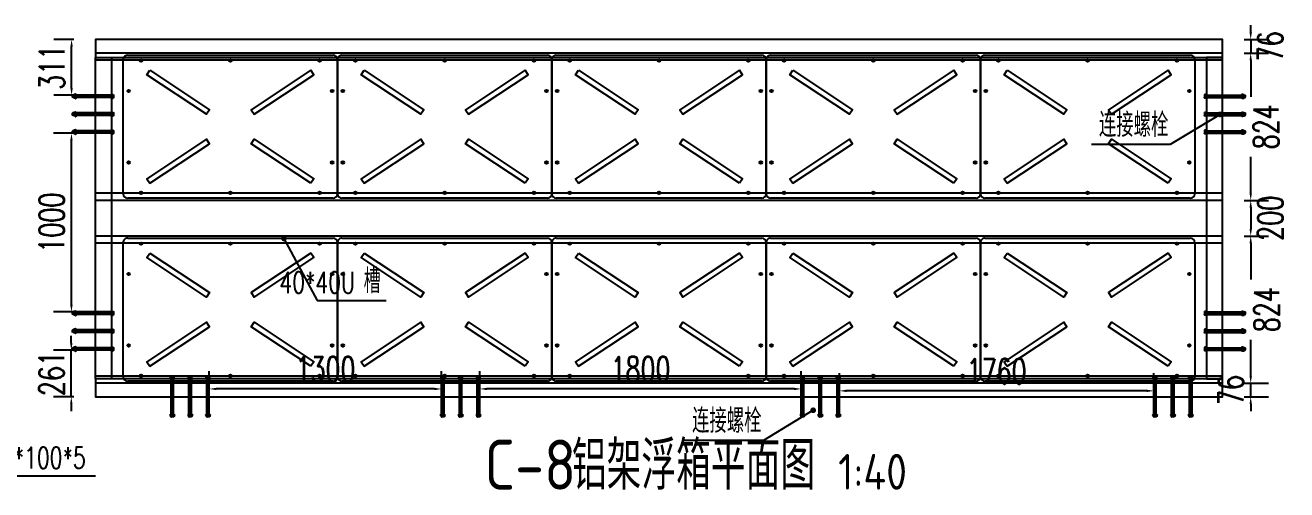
# Model space of a CAD drawing. Extents: x -89702 to 926017, y -610001 to -56924.
# Drawn here: x 42509 to 49573, y -539429 to -536829 of the extents above; entities that cross this region are included whole.
import ezdxf

# ---------------------------------------------------------------- set-up
doc = ezdxf.new("R2010")
doc.units = 0
doc.header["$LTSCALE"] = 10
doc.header["$MEASUREMENT"] = 0
for name, color, linetype in [('DIM_LEAD', 3, 'Continuous'), ('PUB_TEXT', 7, 'Continuous'), ('W-FLOAT_BOWL浮筒', 253, 'Continuous'), ('浮箱U槽', 5, 'Continuous'), ('螺栓孔位', 2, 'Continuous'), ('铝合金', 7, 'Continuous')]:
    doc.layers.add(name, color=color, linetype=linetype)
doc.styles.add('_TCH_DIM', font='SIMPLEX', dxfattribs={"bigfont": 'GBCBIG'})
doc.styles.get("Standard").update_dxf_attribs({"font": 'gbenor.shx', "bigfont": 'gbcbig.shx'})
doc.styles.add('STANDARD_T3', font='simplex.shx', dxfattribs={"width": 0.7, "bigfont": 'gbcbig.shx'})
doc.dimstyles.new('W&&40', dxfattribs={"dimtxt": 140, "dimasz": 40, "dimexe": 100, "dimexo": 120, "dimgap": 40, "dimtad": 1, "dimdec": 0, "dimzin": 0, "dimdsep": 46, "dimtxsty": 'STANDARD_T3', "dimcen": 0.09, "dimclrd": 1, "dimclre": 1, "dimclrt": 7, "dimazin": 2, "dimtfac": 1, "dimtdec": 0, "dimtix": 1, "dimtmove": 2, "dimatfit": 3, "dimfxl": 0, "dimtolj": 1, "dimtzin": 0, "dimarcsym": 0})

# ---------------------------------------------------------------- blocks, each defined once
blk = doc.blocks.new('$matou$00000145')
at = {"layer": 'W-FLOAT_BOWL浮筒'}
for p, q in [((-600, -375), (-600, 375)), ((-575, 400), (575, 400)), ((600, 375), (600, -375)), ((575, -400), (-575, -400))]:
    blk.add_line(p, q, dxfattribs=at)
at = {"layer": 'W-FLOAT_BOWL浮筒', "color": 3}
for p, q in [((-507, 370), (-493, 370)), ((-500, 377), (-500, 363)), ((-7, 370), (7, 370)), ((0, 377), (0, 363)), ((493, 370), (507, 370)), ((500, 377), (500, 363)), ((-577, 200), (-563, 200)), ((-570, 207), (-570, 193)), ((563, 200), (577, 200)), ((570, 207), (570, 193)), ((-577, -200), (-563, -200)), ((-570, -193), (-570, -207)), ((563, -200), (577, -200)), ((570, -193), (570, -207)), ((-507, -370), (-493, -370)), ((-500, -377), (-500, -363)), ((-7, -370), (7, -370)), ((0, -377), (0, -363)), ((493, -370), (507, -370)), ((500, -377), (500, -363))]:
    blk.add_line(p, q, dxfattribs=at)
at = {"layer": 'W-FLOAT_BOWL浮筒', "ltscale": 100}
for points in [[(-450.2, 316.3), (-116.8, 95.4), (-133.3, 70.3), (-466.8, 291.3)], [(450.2, 316.3), (116.8, 95.4), (133.3, 70.3), (466.8, 291.3)], [(-450.2, -316.3), (-116.8, -95.4), (-133.3, -70.3), (-466.8, -291.3)], [(450.2, -316.3), (116.8, -95.4), (133.3, -70.3), (466.8, -291.3)]]:
    blk.add_lwpolyline(points, close=True, dxfattribs=at)
at = {"layer": 'W-FLOAT_BOWL浮筒'}
for centre in [(-500, 370), (0, 370), (500, 370), (-570, 200), (570, 200), (-570, -200), (570, -200), (-500, -370), (0, -370), (500, -370)]:
    blk.add_circle(centre, 7, dxfattribs=at)
for centre, start, end in [((-575, 375), 90, 180), ((575, 375), 0, 90), ((-575, -375), 180, 270), ((575, -375), 270, 0)]:
    blk.add_arc(centre, 25, start, end, dxfattribs=at)
blk = doc.blocks.new('*U121')
at = {"layer": 'W-FLOAT_BOWL浮筒', "rotation": 270}
blk.add_blockref('$matou$00000145', (0, 0), dxfattribs=at)
blk = doc.blocks.new('*U122')
at = {"layer": 'W-FLOAT_BOWL浮筒', "color": 0, "linetype": 'ByBlock', "lineweight": -2, "transparency": 16777216}
for p in [(0, 4800), (1024, 4800), (0, 3600), (1024, 3600), (0, 2400), (1024, 2400), (0, 1200), (1024, 1200), (0, 0), (1024, 0)]:
    blk.add_blockref('*U121', p, dxfattribs=at)
blk = doc.blocks.new('1')
at = {"lineweight": -3}
for p, q in [((-1521938.3, 1214338.4), (-1521935.3, 1214338.4)), ((-1521938.3, 1214336.4), (-1521931.3, 1214336.4)), ((-1521938.3, 1214336.4), (-1521914.3, 1214336.4)), ((-1521936.3, 1214341.4), (-1521936.3, 1214346.4)), ((-1521936.3, 1214346.4), (-1521916.3, 1214346.4)), ((-1521935.3, 1214341.4), (-1521936.3, 1214341.4)), ((-1521933.9, 1214347.4), (-1521931.6, 1214347.4)), ((-1521933.3, 1214351.8), (-1521931.3, 1214354.8)), ((-1521933.3, 1214136.4), (-1521933.3, 1214351.8)), ((-1521919.3, 1214351.8), (-1521933.3, 1214351.8)), ((-1521931.6, 1214347.4), (-1521918.6, 1214347.4)), ((-1521931.6, 1214346.4), (-1521931.6, 1214341.4)), ((-1521921.3, 1214354.8), (-1521931.3, 1214354.8)), ((-1521919.3, 1214351.8), (-1521921.3, 1214354.8)), ((-1521918.6, 1214347.4), (-1521920.9, 1214347.4)), ((-1521920.9, 1214346.4), (-1521920.9, 1214341.4)), ((-1521919.3, 1214136.4), (-1521919.3, 1214351.8)), ((-1521917.3, 1214341.4), (-1521916.3, 1214341.4)), ((-1521914.3, 1214338.4), (-1521917.3, 1214338.4)), ((-1521916.3, 1214341.4), (-1521916.3, 1214346.4)), ((-1521938.3, 1214136.4), (-1521931.3, 1214136.4)), ((-1521938.3, 1214136.4), (-1521914.3, 1214136.4)), ((-1521938.3, 1214134.4), (-1521935.3, 1214134.4)), ((-1521935.3, 1214131.4), (-1521936.3, 1214131.4)), ((-1521936.3, 1214131.4), (-1521936.3, 1214126.4)), ((-1521936.3, 1214126.4), (-1521916.3, 1214126.4)), ((-1521933.9, 1214125.4), (-1521931.6, 1214125.4)), ((-1521931.6, 1214126.4), (-1521931.6, 1214131.4)), ((-1521931.6, 1214125.4), (-1521918.6, 1214125.4)), ((-1521920.9, 1214126.4), (-1521920.9, 1214131.4)), ((-1521918.6, 1214125.4), (-1521920.9, 1214125.4)), ((-1521914.3, 1214134.4), (-1521917.3, 1214134.4)), ((-1521917.3, 1214131.4), (-1521916.3, 1214131.4)), ((-1521916.3, 1214131.4), (-1521916.3, 1214126.4))]:
    blk.add_line(p, q, dxfattribs=at)
at = {"color": 1}
for p, q in [((-1521936.3, 1214346.4), (-1521933.9, 1214347.4)), ((-1521918.6, 1214347.4), (-1521916.3, 1214346.4))]:
    blk.add_line(p, q, dxfattribs=at)
at = {"color": 6, "lineweight": -3}
for p, q in [((-1521931.3, 1214136.4), (-1521931.3, 1214354.8)), ((-1521921.3, 1214136.4), (-1521921.3, 1214354.8))]:
    blk.add_line(p, q, dxfattribs=at)
at = {"lineweight": -3}
for points in [[(-1521933.3, 1214336.4), (-1521938.3, 1214336.4), (-1521938.3, 1214338.4), (-1521914.3, 1214338.4), (-1521914.3, 1214336.4), (-1521919.3, 1214336.4)], [(-1521935.3, 1214338.4), (-1521935.3, 1214341.4), (-1521917.3, 1214341.4), (-1521917.3, 1214338.4)], [(-1521933.3, 1214136.4), (-1521938.3, 1214136.4), (-1521938.3, 1214134.4), (-1521914.3, 1214134.4), (-1521914.3, 1214136.4), (-1521919.3, 1214136.4)], [(-1521935.3, 1214134.4), (-1521935.3, 1214131.4), (-1521917.3, 1214131.4), (-1521917.3, 1214134.4)]]:
    blk.add_lwpolyline(points, dxfattribs=at)
for centre, radius, start, end in [((-1521933.9, 1214128.6), 3.22, 223.60282, 316.39718), ((-1521926.3, 1214140.1), 14.7, 248.76069, 291.23931), ((-1521918.6, 1214128.6), 3.22, 223.60282, 316.39718)]:
    blk.add_arc(centre, radius, start, end, dxfattribs=at)
blk = doc.blocks.new('螺栓孔位')
at = {"layer": '螺栓孔位', "color": 1, "rotation": 270}
for p in [(-1214244.1, -1521833.3), (-1214244.1, -1521933.3), (-1214244.1, -1522033.3)]:
    blk.add_blockref('1', p, dxfattribs=at)
blk = doc.blocks.new('*D400')
at = {"layer": 'Defpoints', "color": 0, "transparency": 16777216}
for p in [(42767.1, -538647.7), (42901.7, -538647.7), (42901.7, -538908.8)]:
    blk.add_point(p, dxfattribs=at)
at = {"layer": '浮箱U槽', "color": 1, "lineweight": -2, "transparency": 16777216}
for p, q in [((42767.1, -538607.7), (42767.1, -538567.7)), ((42781.7, -538647.7), (42667.1, -538647.7)), ((42767.1, -538908.8), (42767.1, -538647.7)), ((42781.7, -538908.8), (42667.1, -538908.8)), ((42767.1, -538948.8), (42767.1, -538988.8))]:
    blk.add_line(p, q, dxfattribs=at)
at = {"layer": '浮箱U槽', "color": 1, "transparency": 16777216}
for points in [[(42760.5, -538607.7), (42773.8, -538607.7), (42767.1, -538647.7)], [(42760.5, -538948.8), (42773.8, -538948.8), (42767.1, -538908.8)]]:
    blk.add_solid(points, dxfattribs=at)
at = {"layer": '浮箱U槽', "color": 7, "transparency": 16777216, "insert": (42657.1, -538778.2), "char_height": 140, "attachment_point": 5, "rotation": 90, "style": 'STANDARD_T3'}
blk.add_mtext('\\A1;261', dxfattribs=at)
blk = doc.blocks.new('*D401')
at = {"layer": 'Defpoints', "color": 0, "transparency": 16777216}
for p in [(42768, -537433.7), (42901.7, -537433.7), (42901.7, -538433.7)]:
    blk.add_point(p, dxfattribs=at)
at = {"layer": '浮箱U槽', "color": 1, "lineweight": -2, "transparency": 16777216}
for p, q in [((42781.7, -537433.7), (42668, -537433.7)), ((42768, -538393.7), (42768, -537473.7)), ((42781.7, -538433.7), (42668, -538433.7))]:
    blk.add_line(p, q, dxfattribs=at)
at = {"layer": '浮箱U槽', "color": 1, "transparency": 16777216}
for points in [[(42761.3, -537473.7), (42774.6, -537473.7), (42768, -537433.7)], [(42761.3, -538393.7), (42774.6, -538393.7), (42768, -538433.7)]]:
    blk.add_solid(points, dxfattribs=at)
at = {"layer": '浮箱U槽', "color": 7, "transparency": 16777216, "insert": (42658, -537933.7), "char_height": 140, "attachment_point": 5, "rotation": 90, "style": 'STANDARD_T3'}
blk.add_mtext('\\A1;1000', dxfattribs=at)
blk = doc.blocks.new('*D402')
at = {"layer": 'Defpoints', "color": 0, "transparency": 16777216}
for p in [(42768.7, -536908.8), (42901.7, -536908.8), (42901.7, -537219.7)]:
    blk.add_point(p, dxfattribs=at)
at = {"layer": '浮箱U槽', "color": 1, "lineweight": -2, "transparency": 16777216}
for p, q in [((42781.7, -536908.8), (42668.7, -536908.8)), ((42768.7, -537179.7), (42768.7, -536948.8)), ((42781.7, -537219.7), (42668.7, -537219.7))]:
    blk.add_line(p, q, dxfattribs=at)
at = {"layer": '浮箱U槽', "color": 1, "transparency": 16777216}
for points in [[(42762, -536948.8), (42775.3, -536948.8), (42768.7, -536908.8)], [(42762, -537179.7), (42775.3, -537179.7), (42768.7, -537219.7)]]:
    blk.add_solid(points, dxfattribs=at)
at = {"layer": '浮箱U槽', "color": 7, "transparency": 16777216, "insert": (42658.7, -537064.2), "char_height": 140, "attachment_point": 5, "rotation": 90, "style": 'STANDARD_T3'}
blk.add_mtext('\\A1;311', dxfattribs=at)
blk = doc.blocks.new('*D403')
at = {"layer": 'Defpoints', "color": 0, "transparency": 16777216}
for p in [(49213.7, -536908.8), (49213.7, -536985.1), (49370.8, -536985.1)]:
    blk.add_point(p, dxfattribs=at)
at = {"layer": '浮箱U槽', "color": 1, "lineweight": -2, "transparency": 16777216}
for p, q in [((49370.8, -536868.8), (49370.8, -536828.8)), ((49333.7, -536908.8), (49470.8, -536908.8)), ((49370.8, -536908.8), (49370.8, -536985.1)), ((49333.7, -536985.1), (49470.8, -536985.1)), ((49370.8, -537025.1), (49370.8, -537065.1))]:
    blk.add_line(p, q, dxfattribs=at)
at = {"layer": '浮箱U槽', "color": 1, "transparency": 16777216}
for points in [[(49364.2, -536868.8), (49377.5, -536868.8), (49370.8, -536908.8)], [(49364.2, -537025.1), (49377.5, -537025.1), (49370.8, -536985.1)]]:
    blk.add_solid(points, dxfattribs=at)
at = {"layer": '浮箱U槽', "color": 7, "transparency": 16777216, "insert": (49480.8, -536946.9), "char_height": 140, "attachment_point": 5, "rotation": 90, "style": 'STANDARD_T3'}
blk.add_mtext('\\A1;76', dxfattribs=at)
blk = doc.blocks.new('*D404')
at = {"layer": 'Defpoints', "color": 0, "transparency": 16777216}
for p in [(49213.7, -536985.1), (49213.7, -537809.1), (49370.8, -537809.1)]:
    blk.add_point(p, dxfattribs=at)
at = {"layer": '浮箱U槽', "color": 1, "lineweight": -2, "transparency": 16777216}
for p, q in [((49333.7, -536985.1), (49470.8, -536985.1)), ((49370.8, -537025.1), (49370.8, -537228.8)), ((49370.8, -537769.1), (49370.8, -537565.4)), ((49333.7, -537809.1), (49470.8, -537809.1))]:
    blk.add_line(p, q, dxfattribs=at)
at = {"layer": '浮箱U槽', "color": 1, "transparency": 16777216}
for points in [[(49364.2, -537025.1), (49377.5, -537025.1), (49370.8, -536985.1)], [(49364.2, -537769.1), (49377.5, -537769.1), (49370.8, -537809.1)]]:
    blk.add_solid(points, dxfattribs=at)
at = {"layer": '浮箱U槽', "color": 7, "transparency": 16777216, "insert": (49457, -537397.1), "char_height": 140, "attachment_point": 5, "rotation": 90, "style": 'STANDARD_T3'}
blk.add_mtext('\\A1;824', dxfattribs=at)
blk = doc.blocks.new('*D405')
at = {"layer": 'Defpoints', "color": 0, "transparency": 16777216}
for p in [(49213.7, -537809.1), (49213.7, -538009), (49370.8, -538009)]:
    blk.add_point(p, dxfattribs=at)
at = {"layer": '浮箱U槽', "color": 1, "lineweight": -2, "transparency": 16777216}
for p, q in [((49333.7, -537809.1), (49470.8, -537809.1)), ((49370.8, -537849.1), (49370.8, -537969)), ((49333.7, -538009), (49470.8, -538009))]:
    blk.add_line(p, q, dxfattribs=at)
at = {"layer": '浮箱U槽', "color": 1, "transparency": 16777216}
for points in [[(49364.2, -537849.1), (49377.5, -537849.1), (49370.8, -537809.1)], [(49364.2, -537969), (49377.5, -537969), (49370.8, -538009)]]:
    blk.add_solid(points, dxfattribs=at)
at = {"layer": '浮箱U槽', "color": 7, "transparency": 16777216, "insert": (49480.8, -537909.1), "char_height": 140, "attachment_point": 5, "rotation": 90, "style": 'STANDARD_T3'}
blk.add_mtext('\\A1;200', dxfattribs=at)
blk = doc.blocks.new('*D406')
at = {"layer": 'Defpoints', "color": 0, "transparency": 16777216}
for p in [(49213.7, -538009), (49213.7, -538832.6), (49370.8, -538832.6)]:
    blk.add_point(p, dxfattribs=at)
at = {"layer": '浮箱U槽', "color": 1, "lineweight": -2, "transparency": 16777216}
for p, q in [((49333.7, -538009), (49470.8, -538009)), ((49370.8, -538049), (49370.8, -538252.5)), ((49370.8, -538792.6), (49370.8, -538589.2)), ((49333.7, -538832.6), (49470.8, -538832.6))]:
    blk.add_line(p, q, dxfattribs=at)
at = {"layer": '浮箱U槽', "color": 1, "transparency": 16777216}
for points in [[(49364.2, -538049), (49377.5, -538049), (49370.8, -538009)], [(49364.2, -538792.6), (49377.5, -538792.6), (49370.8, -538832.6)]]:
    blk.add_solid(points, dxfattribs=at)
at = {"layer": '浮箱U槽', "color": 7, "transparency": 16777216, "insert": (49460.9, -538420.8), "char_height": 140, "attachment_point": 5, "rotation": 90, "style": 'STANDARD_T3'}
blk.add_mtext('\\A1;824', dxfattribs=at)
blk = doc.blocks.new('*D407')
at = {"layer": 'Defpoints', "color": 0, "transparency": 16777216}
for p in [(47068.4, -538875.3), (47068.4, -538908.8), (48828.2, -538908.8)]:
    blk.add_point(p, dxfattribs=at)
at = {"layer": '浮箱U槽', "color": 1, "lineweight": -2, "transparency": 16777216}
for p, q in [((47068.4, -538788.8), (47068.4, -538775.3)), ((48828.2, -538788.8), (48828.2, -538775.3)), ((48788.2, -538875.3), (47108.4, -538875.3))]:
    blk.add_line(p, q, dxfattribs=at)
at = {"layer": '浮箱U槽', "color": 1, "transparency": 16777216}
for points in [[(47108.4, -538868.6), (47108.4, -538881.9), (47068.4, -538875.3)], [(48788.2, -538868.6), (48788.2, -538881.9), (48828.2, -538875.3)]]:
    blk.add_solid(points, dxfattribs=at)
at = {"layer": '浮箱U槽', "color": 7, "transparency": 16777216, "insert": (47948.3, -538765.3), "char_height": 140, "attachment_point": 5, "style": 'STANDARD_T3'}
blk.add_mtext('\\A1;1760', dxfattribs=at)
blk = doc.blocks.new('*D408')
at = {"layer": 'Defpoints', "color": 0, "transparency": 16777216}
for p in [(45054.1, -538864.4), (45054.1, -538908.8), (46854.4, -538908.8)]:
    blk.add_point(p, dxfattribs=at)
at = {"layer": '浮箱U槽', "color": 1, "lineweight": -2, "transparency": 16777216}
for p, q in [((45054.1, -538788.8), (45054.1, -538764.4)), ((46854.4, -538788.8), (46854.4, -538764.4)), ((46814.4, -538864.4), (45094.1, -538864.4))]:
    blk.add_line(p, q, dxfattribs=at)
at = {"layer": '浮箱U槽', "color": 1, "transparency": 16777216}
for points in [[(45094.1, -538857.8), (45094.1, -538871.1), (45054.1, -538864.4)], [(46814.4, -538857.8), (46814.4, -538871.1), (46854.4, -538864.4)]]:
    blk.add_solid(points, dxfattribs=at)
at = {"layer": '浮箱U槽', "color": 7, "transparency": 16777216, "insert": (45954.3, -538754.4), "char_height": 140, "attachment_point": 5, "style": 'STANDARD_T3'}
blk.add_mtext('\\A1;1800', dxfattribs=at)
blk = doc.blocks.new('*D409')
at = {"layer": 'Defpoints', "color": 0, "transparency": 16777216}
for p in [(43539.8, -538864.6), (43539.8, -538908.8), (44840.1, -538908.8)]:
    blk.add_point(p, dxfattribs=at)
at = {"layer": '浮箱U槽', "color": 1, "lineweight": -2, "transparency": 16777216}
for p, q in [((43539.8, -538788.8), (43539.8, -538764.6)), ((44840.1, -538788.8), (44840.1, -538764.6)), ((44800.1, -538864.6), (43579.8, -538864.6))]:
    blk.add_line(p, q, dxfattribs=at)
at = {"layer": '浮箱U槽', "color": 1, "transparency": 16777216}
for points in [[(43579.8, -538858), (43579.8, -538871.3), (43539.8, -538864.6)], [(44800.1, -538858), (44800.1, -538871.3), (44840.1, -538864.6)]]:
    blk.add_solid(points, dxfattribs=at)
at = {"layer": '浮箱U槽', "color": 7, "transparency": 16777216, "insert": (44190, -538754.6), "char_height": 140, "attachment_point": 5, "style": 'STANDARD_T3'}
blk.add_mtext('\\A1;1300', dxfattribs=at)
blk = doc.blocks.new('*D755')
at = {"layer": 'Defpoints', "color": 0, "transparency": 16777216}
for p in [(49213.7, -538832.6), (49370.8, -538832.6), (49213.7, -538908.8)]:
    blk.add_point(p, dxfattribs=at)
at = {"layer": '浮箱U槽', "color": 1, "lineweight": -2, "transparency": 16777216}
for p, q in [((49370.8, -538792.6), (49370.8, -538752.6)), ((49333.7, -538832.6), (49470.8, -538832.6)), ((49370.8, -538908.8), (49370.8, -538832.6)), ((49333.7, -538908.8), (49470.8, -538908.8)), ((49370.8, -538948.8), (49370.8, -538988.8))]:
    blk.add_line(p, q, dxfattribs=at)
at = {"layer": '浮箱U槽', "color": 1, "transparency": 16777216}
for points in [[(49364.2, -538792.6), (49377.5, -538792.6), (49370.8, -538832.6)], [(49364.2, -538948.8), (49377.5, -538948.8), (49370.8, -538908.8)]]:
    blk.add_solid(points, dxfattribs=at)
at = {"layer": '浮箱U槽', "color": 7, "transparency": 16777216, "insert": (49260.8, -538870.7), "char_height": 140, "attachment_point": 5, "rotation": 90, "style": 'STANDARD_T3'}
blk.add_mtext('\\A1;76', dxfattribs=at)

msp = doc.modelspace()

# ---------------------------------------------------------------- linework, layer by layer
at = {"layer": 'DIM_LEAD'}
for p, q in [((49199.1, -537327.7), (48920.4, -537495.9)), ((48920.4, -537495.9), (48478.9, -537495.9)), ((43956.9, -538022), (44143.1, -538370.1)), ((44143.1, -538370.1), (44530.7, -538370.1)), ((46921, -538983.9), (46642.3, -539152.2)), ((46642.3, -539152.2), (46200.8, -539152.2)), ((42146.5, -539351.1), (42902.4, -539351.1))]:
    msp.add_line(p, q, dxfattribs=at)
at = {"layer": 'DIM_LEAD', "const_width": 16}
for points in [[(49205.9, -537323.6, 1), (49192.2, -537331.8, 1)], [(43953.2, -538015, 1), (43960.7, -538029.1, 1)], [(46927.8, -538979.8, 1), (46914.1, -538988.1, 1)]]:
    msp.add_lwpolyline(points, format="xyb", close=True, dxfattribs=at)
at = {"layer": '浮箱U槽'}
for p, q in [((49213.7, -536985.1), (42901.7, -536985.1)), ((49213.7, -537025.1), (42901.7, -537025.1)), ((49213.7, -537769.1), (42901.7, -537769.1)), ((49213.7, -537809.1), (42901.7, -537809.1)), ((49213.7, -538009), (42901.7, -538009)), ((49213.7, -538049), (42901.7, -538049)), ((49213.7, -538792.6), (42901.7, -538792.6)), ((49213.7, -538832.6), (42901.7, -538832.6))]:
    msp.add_line(p, q, dxfattribs=at)
at = {"layer": '铝合金', "color": 2}
msp.add_lwpolyline([(49213.7, -537008.8), (49213.7, -536908.8), (42901.7, -536908.8), (42901.7, -537008.8), (49213.7, -537008.8)], dxfattribs=at)
for points in [[(42901.7, -537008.8), (42991.7, -537008.8), (42991.7, -538808.8), (42901.7, -538808.8)], [(49213.7, -537008.8), (49123.9, -537008.8), (49123.9, -538808.8), (49213.7, -538808.8)], [(49213.7, -538808.8), (42901.7, -538808.8), (42901.7, -538908.8), (49213.7, -538908.8)]]:
    msp.add_lwpolyline(points, close=True, dxfattribs=at)

# ---------------------------------------------------------------- block references
at = {"layer": 'W-FLOAT_BOWL浮筒', "rotation": 270}
msp.add_blockref('*U122', (43657.7, -537397), dxfattribs=at)
at = {"layer": '螺栓孔位', "xscale": -1}
for p in [(42884, -537319.7), (42884, -538533.7)]:
    msp.add_blockref('螺栓孔位', p, dxfattribs=at)
at = {"layer": '螺栓孔位'}
for p in [(49231.4, -537319.7), (49231.4, -538533.7)]:
    msp.add_blockref('螺栓孔位', p, dxfattribs=at)
at = {"layer": '螺栓孔位', "xscale": -1, "rotation": 270}
for p in [(43439.8, -538901.1), (44954.1, -538901.1), (46968.4, -538901.1), (48942.2, -538901.1)]:
    msp.add_blockref('螺栓孔位', p, dxfattribs=at)

# ---------------------------------------------------------------- texts
at = {"layer": 'PUB_TEXT', "color": 7, "style": '_TCH_DIM'}
for s, height, p in [('连接螺栓', 135.04, (48520.9, -537453.9)), ('槽', 135, (44403.8, -538328.1)), ('连接螺栓', 135.04, (46242.8, -539110.2))]:
    msp.add_text(s, height=height, dxfattribs=at).set_placement(p)
at = {"layer": 'PUB_TEXT', "color": 7, "style": '_TCH_DIM', "width": 0.705882}
for s, p in [('40*40U', (43931.8, -538328.1)), ('100*100*5', (42228.4, -539309.1))]:
    msp.add_text(s, height=119, dxfattribs=at).set_placement(p)
at = {"layer": 'PUB_TEXT', "color": 7}
for s, height, p in [('C-8', 280, (45080.3, -539428.5)), ('铝架浮箱平面图', 270.07, (45570.3, -539428.5)), ('1:40', 200, (47060.9, -539428.5))]:
    msp.add_text(s, height=height, dxfattribs=at).set_placement(p)

# ---------------------------------------------------------------- dimensions: what is measured, and where the dimension line sits
at = {"layer": '浮箱U槽'}
for base, p1, p2, picture, middle in [((49370.8, -536985.1), (49213.7, -536908.8), (49213.7, -536985.1), '*D403', (49480.8, -536946.9)), ((49370.8, -537809.1), (49213.7, -536985.1), (49213.7, -537809.1), '*D404', (49457, -537397.1)), ((49370.8, -538009), (49213.7, -537809.1), (49213.7, -538009), '*D405', (49480.8, -537909.1)), ((49370.8, -538832.6), (49213.7, -538009), (49213.7, -538832.6), '*D406', (49460.9, -538420.8))]:
    dim = msp.add_linear_dim(base=base, p1=p1, p2=p2, angle=90, dimstyle='W&&40', dxfattribs=at)
    dim.commit()
    dim.dimension.update_dxf_attribs({"geometry": picture, "text_midpoint": middle, "dimtype": 128})
for base, p1, p2, picture, middle in [((42768.7, -536908.8), (42901.7, -537219.7), (42901.7, -536908.8), '*D402', (42658.7, -537064.2)), ((42768, -537433.7), (42901.7, -538433.7), (42901.7, -537433.7), '*D401', (42658, -537933.7)), ((42767.1, -538647.7), (42901.7, -538908.8), (42901.7, -538647.7), '*D400', (42657.1, -538778.2)), ((49370.8, -538832.6), (49213.7, -538908.8), (49213.7, -538832.6), '*D755', (49260.8, -538870.7))]:
    dim = msp.add_linear_dim(base=base, p1=p1, p2=p2, angle=90, dimstyle='W&&40', dxfattribs=at)
    dim.commit()
    dim.dimension.update_dxf_attribs({"geometry": picture, "text_midpoint": middle})
for base, p1, p2, picture, middle in [((43539.8, -538864.6), (44840.1, -538908.8), (43539.8, -538908.8), '*D409', (44190, -538754.6)), ((45054.1, -538864.4), (46854.4, -538908.8), (45054.1, -538908.8), '*D408', (45954.3, -538754.4)), ((47068.4, -538875.3), (48828.2, -538908.8), (47068.4, -538908.8), '*D407', (47948.3, -538765.3))]:
    dim = msp.add_linear_dim(base=base, p1=p1, p2=p2, dimstyle='W&&40', dxfattribs=at)
    dim.commit()
    dim.dimension.update_dxf_attribs({"geometry": picture, "text_midpoint": middle})

doc.saveas('drawing.dxf')
